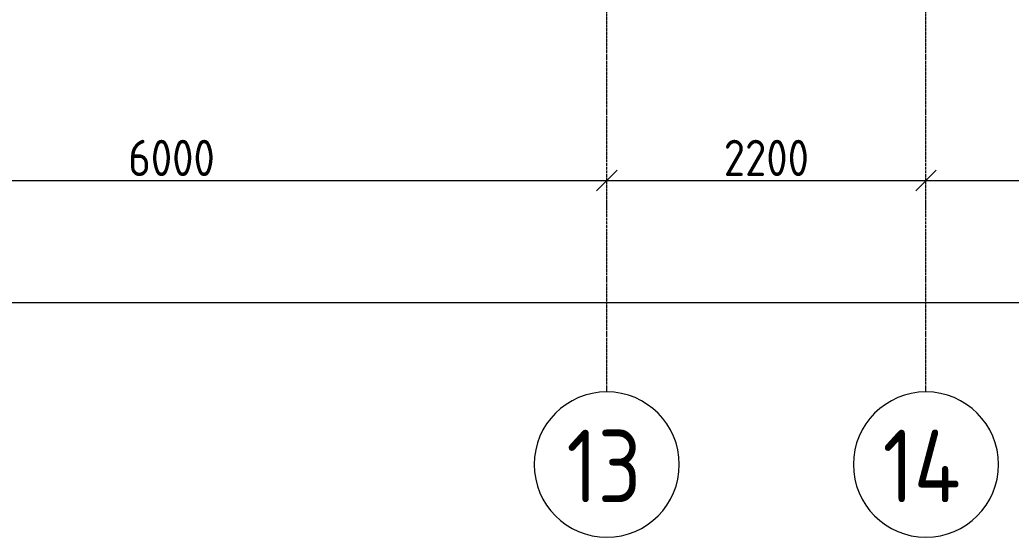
# Model space of a CAD drawing. Header units: millimetres. Extents: x -56773 to 323062, y -262288 to 76460.
# Drawn here: x 35764 to 42597, y -109923 to -106360 of the extents above; entities that cross this region are included whole.
import ezdxf

# ---------------------------------------------------------------- set-up
doc = ezdxf.new("R2010")
doc.units = ezdxf.units.MM
doc.linetypes.add('ADSK_Линия сетки', pattern=[25, 20, -2.5, 0, -2.5])
doc.layers.add('Оси', color=7, linetype='Continuous', lineweight=9)
doc.layers.add('Размеры', color=7, linetype='Continuous', lineweight=9)
doc.styles.add('GOST Common', font='', dxfattribs={"width": 0.9, "height": 500})
doc.styles.add('GOST Common_2', font='', dxfattribs={"width": 0.9, "height": 250})
doc.styles.get('GOST Common').set_extended_font_data('GOST Common')
doc.styles.get('GOST Common_2').set_extended_font_data('GOST Common')
doc.dimstyles.new('ADSK_Основной_2_5_мм', dxfattribs={"dimscale": 304.8, "dimtxt": 251.428749, "dimasz": 0.463911, "dimexe": 0.492126, "dimexo": 0.984252, "dimgap": 0.098425, "dimtad": 1, "dimrnd": 0.01, "dimdsep": 46, "dimtxsty": 'GOST Common_2', "dimblk1": 'OBLIQUE', "dimblk2": 'OBLIQUE', "dimsah": 1, "dimcen": 0.09, "dimdle": 0.492126, "dimazin": 2, "dimtfac": 1, "dimtdec": 4, "dimtix": 1, "dimtmove": 0, "dimatfit": 3, "dimfxl": 1, "dimtvp": 1, "dimtolj": 1, "dimtzin": 0, "dimlwd": 20, "dimlwe": 20, "dimarcsym": 2})

# ---------------------------------------------------------------- blocks, each defined once
blk = doc.blocks.new('Ось сетки - Круг_Ø10 мм-8259-Кладочный план 2-го этаж')
at = {"layer": 'Оси', "lineweight": 20}
for start, end in [(360, 180), (180, 360)]:
    blk.add_arc((0, 0), 5, start, end, dxfattribs=at)
blk = doc.blocks.new('_Oblique')
at = {"color": 0, "linetype": 'ByBlock', "lineweight": -2}
blk.add_line((-0.5, -0.5), (0.5, 0.5), dxfattribs=at)
blk = doc.blocks.new('*D4387')
at = {"layer": 'Defpoints', "color": 0, "transparency": 16777216}
for p in [(33809.4, -107366.3), (39809.4, -107366.3), (39809.4, -107466.3)]:
    blk.add_point(p, dxfattribs=at)
at = {"layer": 'Размеры', "color": 0, "lineweight": 20, "transparency": 16777216}
for p, q in [((33659.4, -107466.3), (39959.4, -107466.3)), ((33809.4, -107666.3), (33809.4, -107616.3)), ((39809.4, -107666.3), (39809.4, -107616.3))]:
    blk.add_line(p, q, dxfattribs=at)
at = {"layer": 'Размеры', "color": 0, "lineweight": 20, "transparency": 16777216, "xscale": 141.4, "yscale": 141.4, "zscale": 141.4, "rotation": 180}
blk.add_blockref('_Oblique', (33809.4, -107466.3), dxfattribs=at)
at = {"layer": 'Размеры', "color": 0, "lineweight": 20, "transparency": 16777216, "xscale": 141.4, "yscale": 141.4, "zscale": 141.4}
blk.add_blockref('_Oblique', (39809.4, -107466.3), dxfattribs=at)
at = {"layer": 'Размеры', "color": 0, "lineweight": 9, "transparency": 16777216, "insert": (36809.4, -107311.3), "char_height": 250, "width": 756.843, "attachment_point": 5, "style": 'GOST Common_2'}
blk.add_mtext('\\A1;6000', dxfattribs=at)
blk = doc.blocks.new('*D4388')
at = {"layer": 'Defpoints', "color": 0, "transparency": 16777216}
for p in [(39809.4, -107366.3), (42009.4, -107366.3), (42009.4, -107466.3)]:
    blk.add_point(p, dxfattribs=at)
at = {"layer": 'Размеры', "color": 0, "lineweight": 20, "transparency": 16777216}
for p, q in [((39659.4, -107466.3), (42159.4, -107466.3)), ((39809.4, -107666.3), (39809.4, -107616.3)), ((42009.4, -107666.3), (42009.4, -107616.3))]:
    blk.add_line(p, q, dxfattribs=at)
at = {"layer": 'Размеры', "color": 0, "lineweight": 20, "transparency": 16777216, "xscale": 141.4, "yscale": 141.4, "zscale": 141.4, "rotation": 180}
blk.add_blockref('_Oblique', (39809.4, -107466.3), dxfattribs=at)
at = {"layer": 'Размеры', "color": 0, "lineweight": 20, "transparency": 16777216, "xscale": 141.4, "yscale": 141.4, "zscale": 141.4}
blk.add_blockref('_Oblique', (42009.4, -107466.3), dxfattribs=at)
at = {"layer": 'Размеры', "color": 0, "lineweight": 9, "transparency": 16777216, "insert": (40909.4, -107311.3), "char_height": 250, "width": 756.843, "attachment_point": 5, "style": 'GOST Common_2'}
blk.add_mtext('\\A1;2200', dxfattribs=at)
blk = doc.blocks.new('*D4389')
at = {"layer": 'Defpoints', "color": 0, "transparency": 16777216}
for p in [(42009.4, -107366.3), (45809.4, -107366.3), (45809.4, -107466.3)]:
    blk.add_point(p, dxfattribs=at)
at = {"layer": 'Размеры', "color": 0, "lineweight": 20, "transparency": 16777216}
for p, q in [((41859.4, -107466.3), (45959.4, -107466.3)), ((42009.4, -107666.3), (42009.4, -107616.3)), ((45809.4, -107666.3), (45809.4, -107616.3))]:
    blk.add_line(p, q, dxfattribs=at)
at = {"layer": 'Размеры', "color": 0, "lineweight": 20, "transparency": 16777216, "xscale": 141.4, "yscale": 141.4, "zscale": 141.4, "rotation": 180}
blk.add_blockref('_Oblique', (42009.4, -107466.3), dxfattribs=at)
at = {"layer": 'Размеры', "color": 0, "lineweight": 20, "transparency": 16777216, "xscale": 141.4, "yscale": 141.4, "zscale": 141.4}
blk.add_blockref('_Oblique', (45809.4, -107466.3), dxfattribs=at)
at = {"layer": 'Размеры', "color": 0, "lineweight": 9, "transparency": 16777216, "insert": (43909.4, -107311.3), "char_height": 250, "width": 756.843, "attachment_point": 5, "style": 'GOST Common_2'}
blk.add_mtext('\\A1;3800', dxfattribs=at)
blk = doc.blocks.new('*D4400')
at = {"layer": 'Defpoints', "color": 0, "transparency": 16777216}
for p in [(-19590.6, -108206.3), (61609.4, -108206.3), (61609.4, -108306.3)]:
    blk.add_point(p, dxfattribs=at)
at = {"layer": 'Размеры', "color": 0, "lineweight": 20, "transparency": 16777216}
for p, q in [((-19740.6, -108306.3), (61759.4, -108306.3)), ((-19590.6, -108506.3), (-19590.6, -108456.3)), ((61609.4, -108506.3), (61609.4, -108456.3))]:
    blk.add_line(p, q, dxfattribs=at)
at = {"layer": 'Размеры', "color": 0, "lineweight": 20, "transparency": 16777216, "xscale": 141.4, "yscale": 141.4, "zscale": 141.4, "rotation": 180}
blk.add_blockref('_Oblique', (-19590.6, -108306.3), dxfattribs=at)
at = {"layer": 'Размеры', "color": 0, "lineweight": 20, "transparency": 16777216, "xscale": 141.4, "yscale": 141.4, "zscale": 141.4}
blk.add_blockref('_Oblique', (61609.4, -108306.3), dxfattribs=at)
at = {"layer": 'Размеры', "color": 0, "lineweight": 9, "transparency": 16777216, "insert": (21009.4, -108151.3), "char_height": 250, "width": 889.802, "attachment_point": 5, "style": 'GOST Common_2'}
blk.add_mtext('\\A1;81200', dxfattribs=at)

msp = doc.modelspace()

# ---------------------------------------------------------------- linework, layer by layer
at = {"layer": 'Оси', "linetype": 'ADSK_Линия сетки', "lineweight": 5}
for p, q in [((39809.3615, -108922.9178), (39809.3615, -87921.5904)), ((42009.3615, -108922.9178), (42009.3615, -87921.5904))]:
    msp.add_line(p, q, dxfattribs=at)

# ---------------------------------------------------------------- block references
at = {"layer": 'Оси', "lineweight": 20, "xscale": 99.99999999999993, "yscale": 99.99999999999993, "zscale": 99.99999999999993}
for p in [(39809.3615, -109422.9178), (42009.3615, -109422.9178)]:
    msp.add_blockref('Ось сетки - Круг_Ø10 мм-8259-Кладочный план 2-го этаж', p, dxfattribs=at)

# ---------------------------------------------------------------- texts
at = {"layer": 'Оси', "char_height": 500, "attachment_point": 1, "style": 'GOST Common'}
for s, insert, width in [('13', (39531.7808, -109183.0512), 671.012437), ('14', (41711.0808, -109183.0512), 721.51875)]:
    msp.add_mtext(s, dxfattribs=dict(at, insert=insert, width=width))

# ---------------------------------------------------------------- dimensions: what is measured, and where the dimension line sits
at = {"layer": 'Размеры', "lineweight": 9}
for base, p1, p2, override, picture, middle in [((39809.3615, -107466.29), (33809.3615, -107366.3051), (39809.3615, -107366.3051), {"dimpost": '<>', "dimfxl": 6000}, '*D4387', (36809.3615, -107311.29)), ((42009.3615, -107466.29), (39809.3615, -107366.3051), (42009.3615, -107366.3051), {"dimpost": '<>', "dimfxl": 2200}, '*D4388', (40909.3615, -107311.29)), ((45809.3615, -107466.29), (42009.3615, -107366.3051), (45809.3615, -107366.3051), {"dimpost": '<>', "dimfxl": 3800}, '*D4389', (43909.3615, -107311.29)), ((61609.3615, -108306.29), (-19590.6385, -108206.3051), (61609.3615, -108206.3051), {"dimpost": '<>', "dimfxl": 81200}, '*D4400', (21009.3615, -108151.29))]:
    dim = msp.add_linear_dim(base=base, p1=p1, p2=p2, dimstyle='ADSK_Основной_2_5_мм', override=override, dxfattribs=at)
    dim.commit()
    dim.dimension.update_dxf_attribs({"geometry": picture, "text_midpoint": middle})

doc.saveas('drawing.dxf')
